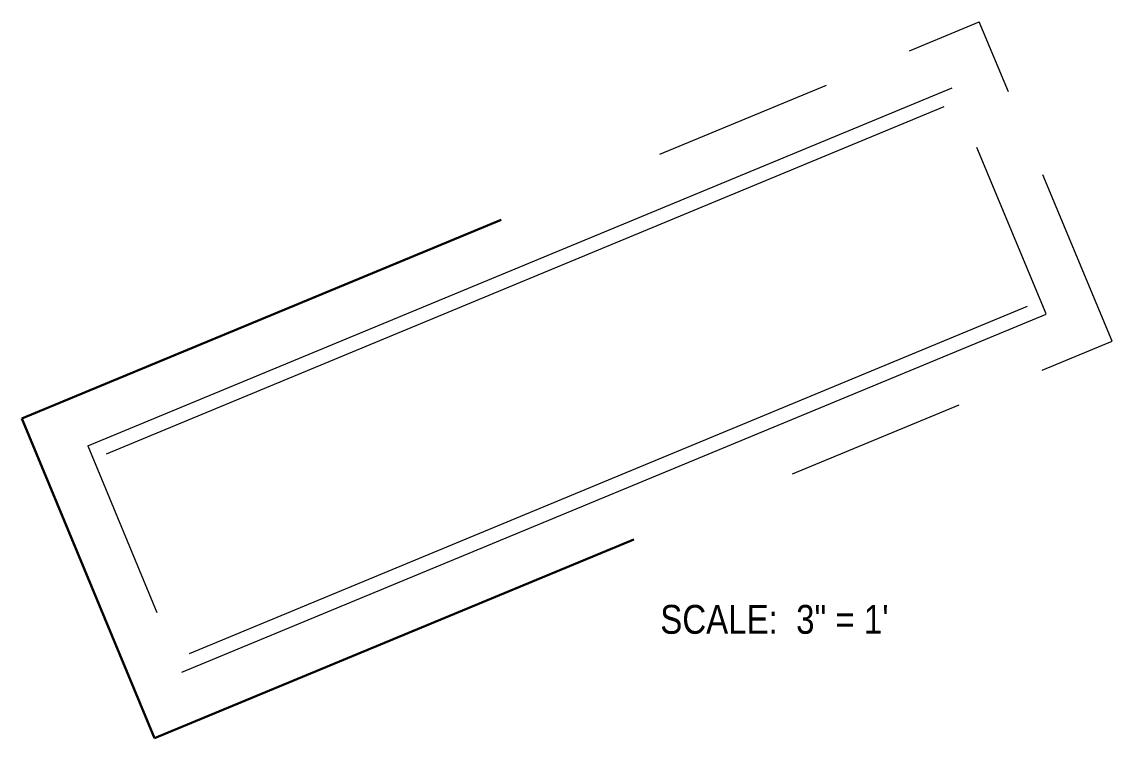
# Model space of a CAD drawing. Header units: inches. Extents: x 2775 to 35778, y 1675 to 10350.
# Drawn here: x 11656.9 to 11694.71, y 2529.37 to 2554.22 of the extents above; entities that cross this region are included whole.
import ezdxf

# ---------------------------------------------------------------- set-up
doc = ezdxf.new("R2010")
doc.units = ezdxf.units.IN
doc.header["$LTSCALE"] = 0.5
doc.header["$MEASUREMENT"] = 0
doc.linetypes.add('HIDDEN', pattern=[0.375, 0.25, -0.125])
doc.layers.add('BM_SCHEDULE_TEXT', color=7, linetype='CONTINUOUS')
doc.layers.add('FOUNDATION', color=7, linetype='CONTINUOUS', lineweight=30)
doc.layers.add('WALLS', color=4, linetype='HIDDEN', lineweight=9)
doc.styles.add('ARCHENT', font='technical.ttf', dxfattribs={"height": 6})

msp = doc.modelspace()

# ---------------------------------------------------------------- linework, layer by layer
at = {"layer": 'FOUNDATION', "ltscale": 50}
for p, q in [((11656.9013, 2540.4553), (11673.53, 2547.3464)), ((11656.9013, 2540.4553), (11661.4994, 2529.3712)), ((11661.4994, 2529.3712), (11678.1282, 2536.2623))]:
    msp.add_line(p, q, dxfattribs=at)
at = {"layer": 'WALLS', "ltscale": 50}
for p, q in [((11679.0288, 2549.6254), (11690.1057, 2554.2157)), ((11694.7139, 2543.1363), (11690.1057, 2554.2157)), ((11692.4249, 2544.0827), (11689.1608, 2551.9305)), ((11683.6283, 2538.5418), (11694.7139, 2543.1363)), ((11659.1886, 2539.5087), (11662.4456, 2531.6574))]:
    msp.add_line(p, q, dxfattribs=at)
at = {"layer": 'WALLS', "linetype": 'Continuous', "ltscale": 50}
for p, q in [((11659.1887, 2539.5089), (11689.1617, 2551.93)), ((11659.842, 2539.2384), (11688.8912, 2551.2767)), ((11662.4454, 2531.6575), (11692.4246, 2544.0819)), ((11662.7159, 2532.3108), (11691.7713, 2544.3523))]:
    msp.add_line(p, q, dxfattribs=at)

# ---------------------------------------------------------------- texts
at = {"layer": 'BM_SCHEDULE_TEXT', "color": 7, "linetype": 'Continuous', "ltscale": 0.5, "insert": (11683.0016, 2533.4858), "char_height": 1.000002, "width": 16.376642, "attachment_point": 5, "style": 'ARCHENT'}
msp.add_mtext('SCALE:  3" = 1\'', dxfattribs=at)

doc.saveas('drawing.dxf')
